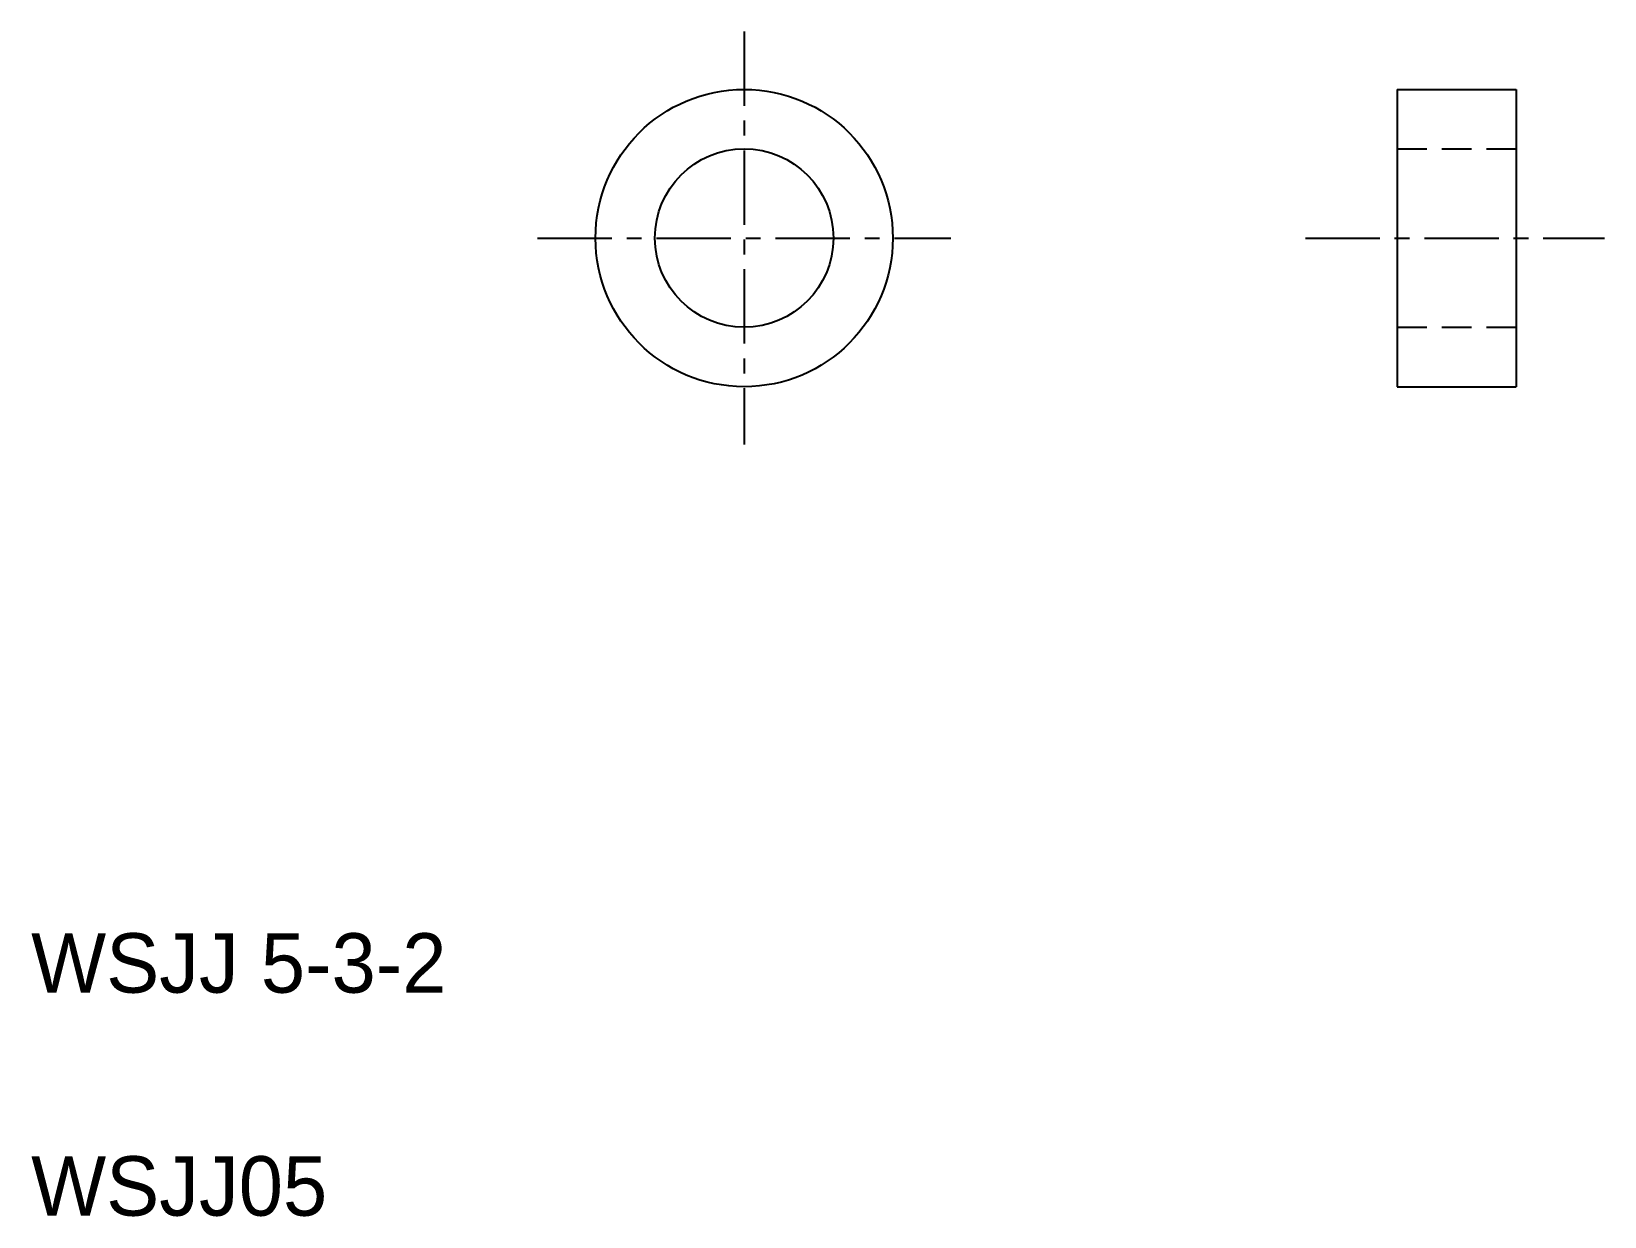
# Model space of a CAD drawing. Extents: x 2.5 to 29, y 2.5 to 22.4.
import ezdxf

# ---------------------------------------------------------------- set-up
doc = ezdxf.new("R2010")
doc.units = 0
doc.linetypes.add('CENTER', pattern=[2, 1.25, -0.25, 0.25, -0.25])
doc.linetypes.add('DASHED', pattern=[0.75, 0.5, -0.25])
doc.layers.get('0').update_dxf_attribs({"linetype": 'CONTINUOUS'})
doc.layers.add('CENTER', color=1, linetype='CENTER')

msp = doc.modelspace()

# ---------------------------------------------------------------- linework, layer by layer
at = {"color": 7, "linetype": 'CONTINUOUS'}
for p, q in [((25.47, 21.441), (27.47, 21.441)), ((25.47, 21.441), (25.47, 16.441)), ((27.47, 21.441), (27.47, 16.441)), ((25.47, 16.441), (27.47, 16.441))]:
    msp.add_line(p, q, dxfattribs=at)
at = {"color": 3, "linetype": 'DASHED'}
for p, q in [((25.47, 20.441), (27.47, 20.441)), ((25.47, 17.441), (27.47, 17.441))]:
    msp.add_line(p, q, dxfattribs=at)
at = {"color": 7, "linetype": 'CONTINUOUS'}
for radius in [2.5, 1.5]:
    msp.add_circle((14.49, 18.941), radius, dxfattribs=at)
at = {"layer": 'CENTER', "color": 1, "linetype": 'CENTER'}
for p, q in [((14.49, 22.415), (14.49, 15.467)), ((11.016, 18.941), (17.964, 18.941)), ((23.927, 18.941), (28.957, 18.941))]:
    msp.add_line(p, q, dxfattribs=at)

# ---------------------------------------------------------------- texts
at = {"color": 7, "linetype": 'CONTINUOUS'}
for s, p in [('WSJJ 5-3-2', (2.5, 6.25)), ('WSJJ05', (2.5, 2.5))]:
    msp.add_text(s, height=1, dxfattribs=at).set_placement(p)

doc.saveas('drawing.dxf')
